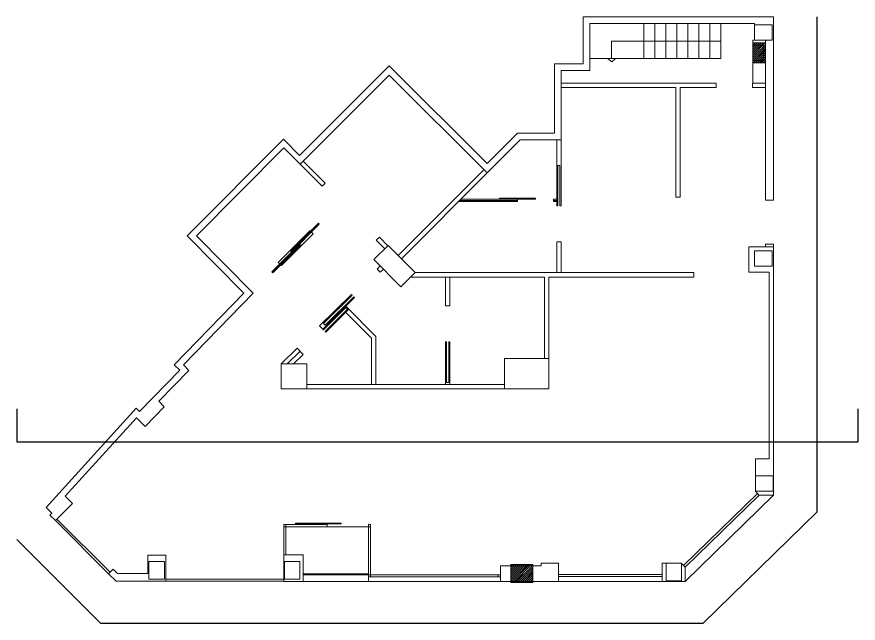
# Model space of a CAD drawing. Header units: millimetres. Extents: x -177 to 251, y 63 to 264.
# Drawn here: x 170.35 to 178.48, y 133.22 to 139.08 of the extents above; entities that cross this region are included whole.
import ezdxf

# ---------------------------------------------------------------- set-up
doc = ezdxf.new("R2010")
doc.units = ezdxf.units.MM
doc.header["$LTSCALE"] = 0.01
doc.layers.add('ARQ_PROYECCION', color=3, linetype='Continuous', lineweight=9)
doc.layers.add('ARQ_SECCION', color=1, linetype='Continuous', lineweight=25)

# ---------------------------------------------------------------- blocks, each defined once
blk = doc.blocks.new('giñgigil')
at = {"layer": 'ARQ_PROYECCION', "ltscale": 0.5}
h = blk.add_hatch(dxfattribs=at)
h.set_pattern_fill('LINE', color=256, scale=0.01, angle=45)
h.set_pattern_definition([(45, (31.893878, -69.45263), (-0.0224506403, 0.0224506403), [])])
h.paths.add_polyline_path([(203.458, 127.322), (203.218, 127.322), (203.218, 126.972), (203.458, 126.972)])
h.paths.add_polyline_path([(203.508, 127.372), (203.218, 127.372), (203.218, 127.322), (203.458, 127.322), (203.458, 126.972), (203.218, 126.972), (203.218, 126.922), (203.508, 126.922)])
h = blk.add_hatch(dxfattribs=at)
h.set_pattern_fill('LINE', color=256, scale=0.01, angle=45)
h.set_pattern_definition([(45, (-45.659512, -69.45263), (-0.0224506403, 0.0224506403), [])])
h.paths.add_polyline_path([(197.712, 115.102), (198.212, 115.102), (198.212, 115.51), (197.712, 115.51)])
for p, q in [((200.738, 127.017), (200.738, 127.817)), ((200.988, 127.017), (200.988, 127.817)), ((201.238, 127.017), (201.238, 127.817)), ((201.488, 127.017), (201.488, 127.817)), ((201.738, 127.017), (201.738, 127.817)), ((201.988, 127.017), (201.988, 127.817)), ((202.238, 127.017), (202.238, 127.817)), ((202.488, 127.017), (202.488, 127.817)), ((202.488, 127.417), (200.006, 127.417)), ((200.006, 127.417), (200.006, 127.017)), ((203.218, 127.437), (203.218, 126.457)), ((203.258, 127.437), (203.218, 127.437)), ((202.488, 127.017), (199.508, 127.017)), ((200.098, 127.017), (199.914, 127.017)), ((199.914, 127.017), (200.01, 126.94)), ((200.01, 126.94), (200.098, 127.017)), ((198.858, 126.457), (202.388, 126.457)), ((201.468, 126.357), (198.858, 126.357)), ((201.468, 126.357), (201.468, 123.866)), ((202.388, 126.357), (201.568, 126.357)), ((201.568, 126.357), (201.568, 123.866)), ((202.388, 126.357), (202.388, 126.457)), ((203.208, 126.457), (203.508, 126.457)), ((203.208, 126.357), (203.208, 126.457)), ((203.208, 126.357), (203.508, 126.357)), ((198.758, 123.668), (198.758, 125.167)), ((198.858, 123.668), (198.858, 125.167)), ((192.923, 124.613), (193.422, 124.114)), ((193.493, 124.185), (192.993, 124.684)), ((198.783, 123.668), (198.783, 124.588)), ((198.783, 124.588), (198.833, 124.588)), ((198.833, 123.668), (198.833, 124.588)), ((197.103, 124.487), (195.155, 122.537)), ((197.174, 124.416), (195.225, 122.466)), ((193.422, 124.114), (193.493, 124.185)), ((197.868, 123.818), (196.577, 123.818)), ((197.868, 123.818), (197.868, 123.768)), ((198.758, 123.818), (198.688, 123.818)), ((198.688, 123.818), (198.688, 123.768)), ((201.568, 123.866, 2.2), (201.468, 123.866, 2.2)), ((197.868, 123.768), (196.527, 123.768)), ((197.868, 123.793), (196.552, 123.793)), ((198.758, 123.793), (198.688, 123.793)), ((198.758, 123.768), (198.688, 123.768)), ((198.758, 123.668), (198.783, 123.668)), ((198.833, 123.668), (198.858, 123.668)), ((192.702, 122.634), (193.338, 123.271)), ((192.713, 122.623), (193.349, 123.26)), ((192.723, 122.612), (193.359, 123.249)), ((193.338, 123.271), (193.359, 123.249)), ((192.425, 122.381), (193.147, 123.105)), ((193.147, 123.105), (193.16, 123.092)), ((193.181, 123.071), (193.218, 123.034)), ((192.495, 122.31), (193.218, 123.034)), ((192.588, 122.544), (193.012, 122.969)), ((194.653, 122.885), (194.724, 122.955)), ((194.847, 122.691), (194.653, 122.885)), ((194.918, 122.761), (194.724, 122.955)), ((192.276, 122.164), (192.913, 122.803)), ((192.287, 122.154), (192.924, 122.792)), ((192.298, 122.143), (192.934, 122.781)), ((192.935, 122.782), (192.956, 122.76)), ((198.758, 122.148), (198.758, 122.848)), ((198.758, 122.848), (198.858, 122.848)), ((198.858, 122.148), (198.858, 122.848)), ((203.128, 122.737), (203.508, 122.737)), ((203.508, 122.737), (203.508, 122.797)), ((203.688, 122.797), (203.508, 122.797)), ((192.724, 122.612), (192.745, 122.591)), ((192.425, 122.381), (192.459, 122.347)), ((192.48, 122.326), (192.495, 122.31)), ((194.746, 122.3), (194.675, 122.23)), ((192.276, 122.164), (192.298, 122.143)), ((194.675, 122.23), (194.745, 122.159)), ((194.816, 122.229), (194.745, 122.159)), ((198.478, 122.148), (195.539, 122.148)), ((201.878, 122.148), (198.478, 122.148)), ((201.878, 122.048), (201.878, 122.148)), ((198.478, 122.048), (195.437, 122.048)), ((196.228, 122.048), (196.228, 121.393)), ((196.328, 122.048), (196.328, 121.393)), ((198.478, 120.197), (198.478, 122.048)), ((198.578, 120.197), (198.578, 122.048)), ((201.878, 122.048), (198.578, 122.048)), ((194.091, 121.654), (193.365, 120.938)), ((194.161, 121.583), (193.435, 120.866)), ((194.109, 121.636), (193.454, 120.99)), ((194.144, 121.601), (193.489, 120.954)), ((194.091, 121.654), (194.109, 121.636)), ((194.144, 121.601), (194.161, 121.583)), ((193.965, 121.354), (193.453, 120.849)), ((194.018, 121.301), (193.948, 121.372)), ((193.962, 121.386), (194.643, 120.696)), ((196.228, 121.393), (196.328, 121.393)), ((194.001, 121.319), (193.488, 120.813)), ((194.018, 121.301), (193.506, 120.795)), ((193.961, 121.245), (194.543, 120.655)), ((193.454, 120.99), (193.489, 120.954)), ((193.453, 120.849), (193.365, 120.938)), ((193.506, 120.795), (193.488, 120.813)), ((194.543, 120.655), (194.543, 119.602)), ((194.643, 120.696), (194.643, 119.602)), ((196.228, 120.573), (196.228, 119.602)), ((196.228, 120.573), (196.253, 120.573)), ((196.253, 120.573), (196.253, 119.653)), ((196.303, 120.573), (196.303, 119.653)), ((196.303, 120.573), (196.328, 120.573)), ((196.328, 120.573), (196.328, 119.602)), ((192.853, 120.432), (192.488, 120.072)), ((192.993, 120.29), (192.853, 120.432)), ((192.923, 120.361), (192.63, 120.072)), ((192.993, 120.29), (192.772, 120.072)), ((193.073, 120.072), (192.488, 120.072)), ((196.253, 119.653), (196.303, 119.653)), ((197.571, 119.602), (193.073, 119.602)), ((197.573, 119.502), (193.073, 119.502)), ((201.645, 115.485), (203.325, 117.125)), ((201.68, 115.449), (203.36, 117.089)), ((201.68, 115.127), (203.688, 117.087)), ((193.536, 116.417), (192.549, 116.417)), ((192.549, 116.417), (192.549, 115.727)), ((193.536, 116.367), (192.549, 116.367)), ((192.599, 116.417), (192.599, 115.727)), ((193.536, 116.367), (193.536, 116.417)), ((193.536, 116.367), (194.474, 116.367)), ((194.474, 115.277), (194.474, 116.417)), ((194.524, 116.417), (194.474, 116.417)), ((194.524, 116.367), (194.474, 116.367)), ((194.524, 115.232), (194.524, 116.417)), ((194.474, 115.297), (192.989, 115.297)), ((194.474, 115.277), (192.989, 115.277)), ((194.474, 115.232), (194.474, 115.121)), ((197.428, 115.232), (197.428, 115.277)), ((192.989, 115.127), (197.478, 115.127))]:
    blk.add_line(p, q, dxfattribs=at)
for points in [[(194.95, 126.855), (192.909, 124.812), (192.542, 125.184), (190.353, 122.987), (191.641, 121.68), (190.06, 120.055), (190.183, 119.927), (189.269, 118.989), (189.192, 119.065), (187.143, 116.805), (187.274, 116.675), (187.233, 116.634), (187.357, 116.51), (187.388, 116.542), (187.742, 116.895), (187.577, 117.061), (189.198, 118.848), (189.395, 118.651), (189.833, 119.096), (189.708, 119.225), (190.392, 119.926), (190.268, 120.055), (191.851, 121.68), (190.564, 122.987), (192.555, 124.986), (192.923, 124.613), (194.947, 126.64), (197.174, 124.416), (197.928, 125.167), (198.858, 125.167), (198.858, 126.747), (199.508, 126.747), (199.508, 127.817), (203.258, 127.817), (203.258, 127.437), (203.508, 127.437), (203.508, 123.797), (203.688, 123.797), (203.688, 127.967), (199.358, 127.967), (199.358, 126.897), (198.708, 126.897), (198.708, 125.317), (197.866, 125.317), (197.179, 124.629)], [(203.658, 127.437), (203.658, 127.787), (203.258, 127.787), (203.258, 127.437)], [(203.218, 127.372), (203.218, 126.922), (203.508, 126.922), (203.508, 127.372)], [(197.458, 123.818), (198.278, 123.818), (198.278, 123.843), (197.458, 123.843)], [(194.6, 122.448), (195.213, 121.827), (195.539, 122.148), (194.926, 122.769)], [(203.658, 122.296), (203.658, 122.646), (203.258, 122.646), (203.258, 122.296)], [(197.569, 120.197), (198.578, 120.197), (198.578, 119.502), (197.571, 119.502)], [(193.073, 120.072), (193.073, 119.502), (192.488, 119.502), (192.488, 120.072)], [(203.678, 117.177), (203.678, 117.527), (203.278, 117.527), (203.278, 117.177)], [(193.854, 116.433), (192.82, 116.433), (192.82, 116.452), (193.854, 116.452)], [(192.549, 115.727), (192.989, 115.727), (192.989, 115.127), (192.549, 115.127)], [(189.484, 115.177), (189.834, 115.177), (189.834, 115.577), (189.484, 115.577)], [(192.569, 115.177), (192.919, 115.177), (192.919, 115.577), (192.569, 115.577)], [(197.712, 115.102), (198.212, 115.102), (198.212, 115.51), (197.712, 115.51)], [(201.248, 115.137), (201.598, 115.137), (201.598, 115.537), (201.248, 115.537)]]:
    blk.add_lwpolyline(points, close=True, dxfattribs=at)
for points in [[(203.218, 127.322), (203.458, 127.322), (203.458, 126.972), (203.218, 126.972)], [(203.688, 122.737), (203.128, 122.737), (203.128, 122.157), (203.588, 122.157), (203.588, 117.917), (203.278, 117.917), (203.278, 117.177), (203.358, 117.087), (203.688, 117.087), (203.688, 122.737)], [(203.688, 122.797), (203.688, 122.737)], [(187.388, 116.542), (188.598, 115.333), (188.566, 115.301), (187.357, 116.51), (187.388, 116.542)], [(188.566, 115.301), (188.739, 115.128), (189.868, 115.13), (189.868, 115.724), (189.457, 115.724), (189.457, 115.304), (188.767, 115.304), (188.668, 115.403), (188.566, 115.301)], [(198.218, 115.127), (198.798, 115.127), (198.798, 115.537), (198.408, 115.537), (198.408, 115.477), (197.478, 115.477), (197.478, 115.127), (198.498, 115.127)], [(201.598, 115.537), (201.16, 115.537), (201.16, 115.127), (201.68, 115.127), (201.68, 115.449), (201.596, 115.535)], [(194.474, 115.277), (197.478, 115.277), (197.478, 115.232), (194.474, 115.232), (194.474, 115.277)], [(201.16, 115.284), (198.798, 115.284)], [(201.16, 115.234), (198.798, 115.234)], [(189.868, 115.175), (192.549, 115.173), (192.549, 115.128), (189.868, 115.13), (189.868, 115.175)], [(201.16, 115.127), (198.798, 115.127)]]:
    blk.add_lwpolyline(points, dxfattribs=at)

msp = doc.modelspace()

# ---------------------------------------------------------------- linework, layer by layer
at = {"layer": 'ARQ_SECCION', "color": 1, "true_color": 0xff1a1a}
for points in [[(170.3503, 134.0258), (171.158, 133.2181), (176.9864, 133.2177), (178.0878, 134.2929), (178.0878, 139.079)], [(170.3503, 135.2904), (170.3503, 134.9705), (178.4833, 134.9705), (178.4833, 135.2904)]]:
    msp.add_lwpolyline(points, dxfattribs=at)

# ---------------------------------------------------------------- block references
at = {"layer": 'ARQ_SECCION', "xscale": 0.425, "yscale": 0.425, "zscale": 0.425}
msp.add_blockref('giñgigil', (91.0969, 84.6931), dxfattribs=at)

doc.saveas('drawing.dxf')
